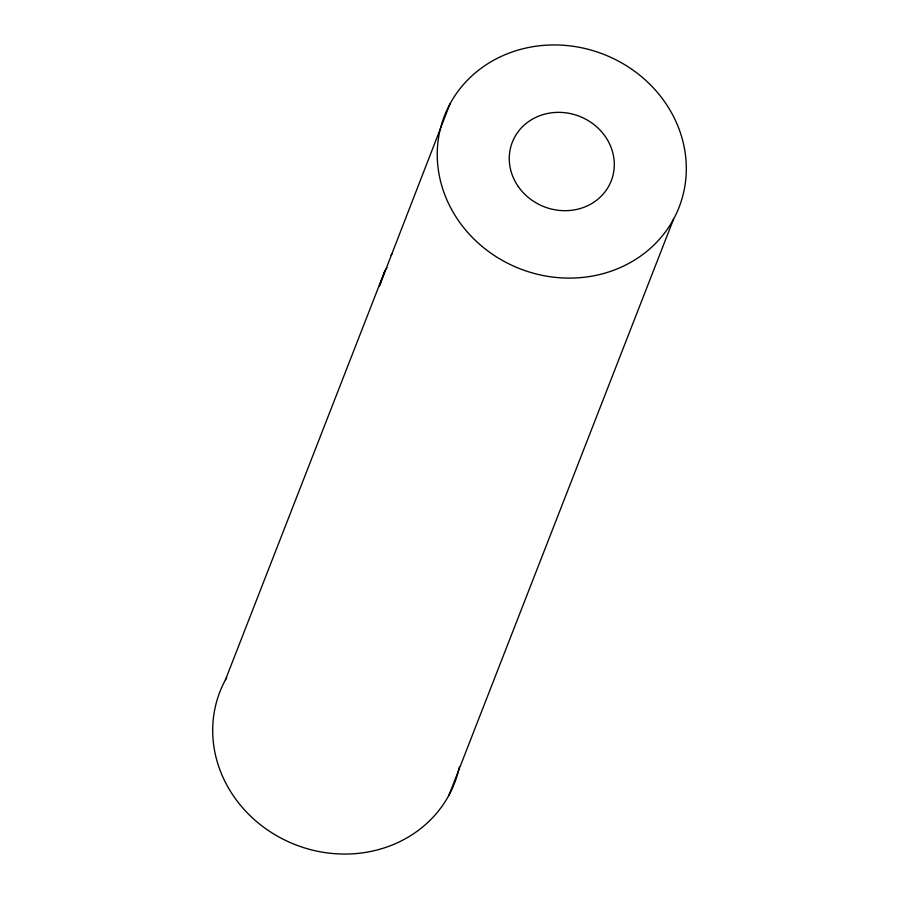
<?xml version="1.0" encoding="UTF-8"?>
<svg xmlns="http://www.w3.org/2000/svg" width="899" height="899" viewBox="0 0 899 899"><rect width="100%" height="100%" fill="white"/><g stroke="black" fill="none" stroke-linecap="round" stroke-linejoin="round"><path stroke-width="1.35" d="M449.961 103.981L379.445 285.938L384.963 270.666L386.997 267.745M225.402 679.925L384.963 270.666M449.039 795.019L673.598 219.075A125.894 115.094 21.3 0 0 553.312 44.95A125.894 115.094 21.3 0 0 458.411 220.547A125.894 115.094 21.3 0 0 673.598 219.075M390.998 255.181L392.29 253.518M459.411 766.825A125.894 115.094 21.3 0 1 296.108 844.981A125.894 115.094 21.3 0 1 226.728 677.543M518.184 186.419A53.097 48.546 21.3 0 0 608.938 185.801A53.097 48.546 21.3 0 0 558.212 112.353A53.097 48.546 21.3 0 0 518.184 186.419"/></g></svg>
